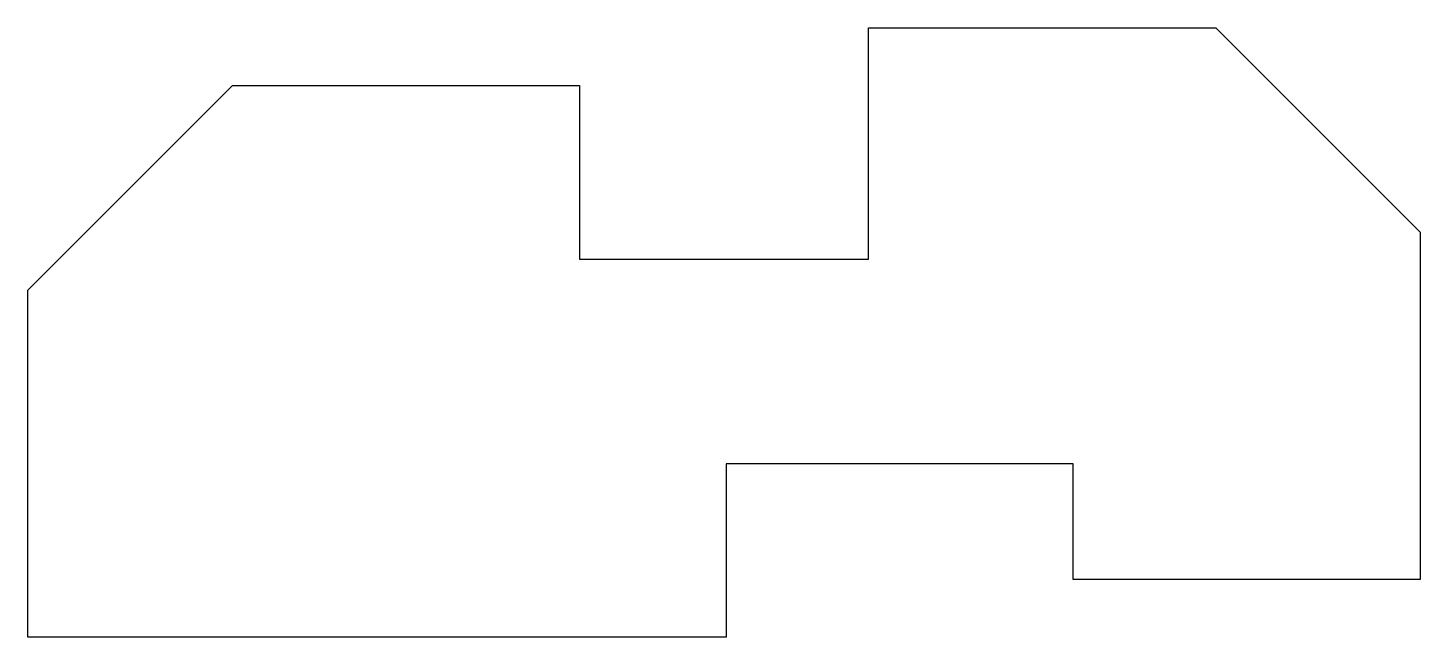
# Model space of a CAD drawing. Header units: millimetres. Extents: x 123 to 364, y 114 to 219.
import ezdxf

# ---------------------------------------------------------------- set-up
doc = ezdxf.new("R2010")
doc.units = ezdxf.units.MM
doc.header["$LTSCALE"] = 0.6
doc.layers.add('粗实线', color=7, linetype='Continuous')

msp = doc.modelspace()

# ---------------------------------------------------------------- linework, layer by layer
at = {"layer": '粗实线'}
for p, q in [((268.49, 179.46), (268.49, 219.46)), ((268.49, 219.46), (328.49, 219.46)), ((328.49, 219.46), (363.84, 184.1)), ((123.13, 174.1), (158.49, 209.46)), ((158.49, 209.46), (218.49, 209.46)), ((218.49, 209.46), (218.49, 179.46)), ((363.84, 184.1), (363.84, 124.1)), ((218.49, 179.46), (268.49, 179.46)), ((123.13, 114.1), (123.13, 174.1)), ((303.84, 144.1), (243.84, 144.1)), ((243.84, 144.1), (243.84, 114.1)), ((303.84, 124.1), (303.84, 144.1)), ((363.84, 124.1), (303.84, 124.1)), ((243.84, 114.1), (123.13, 114.1))]:
    msp.add_line(p, q, dxfattribs=at)

doc.saveas('drawing.dxf')
